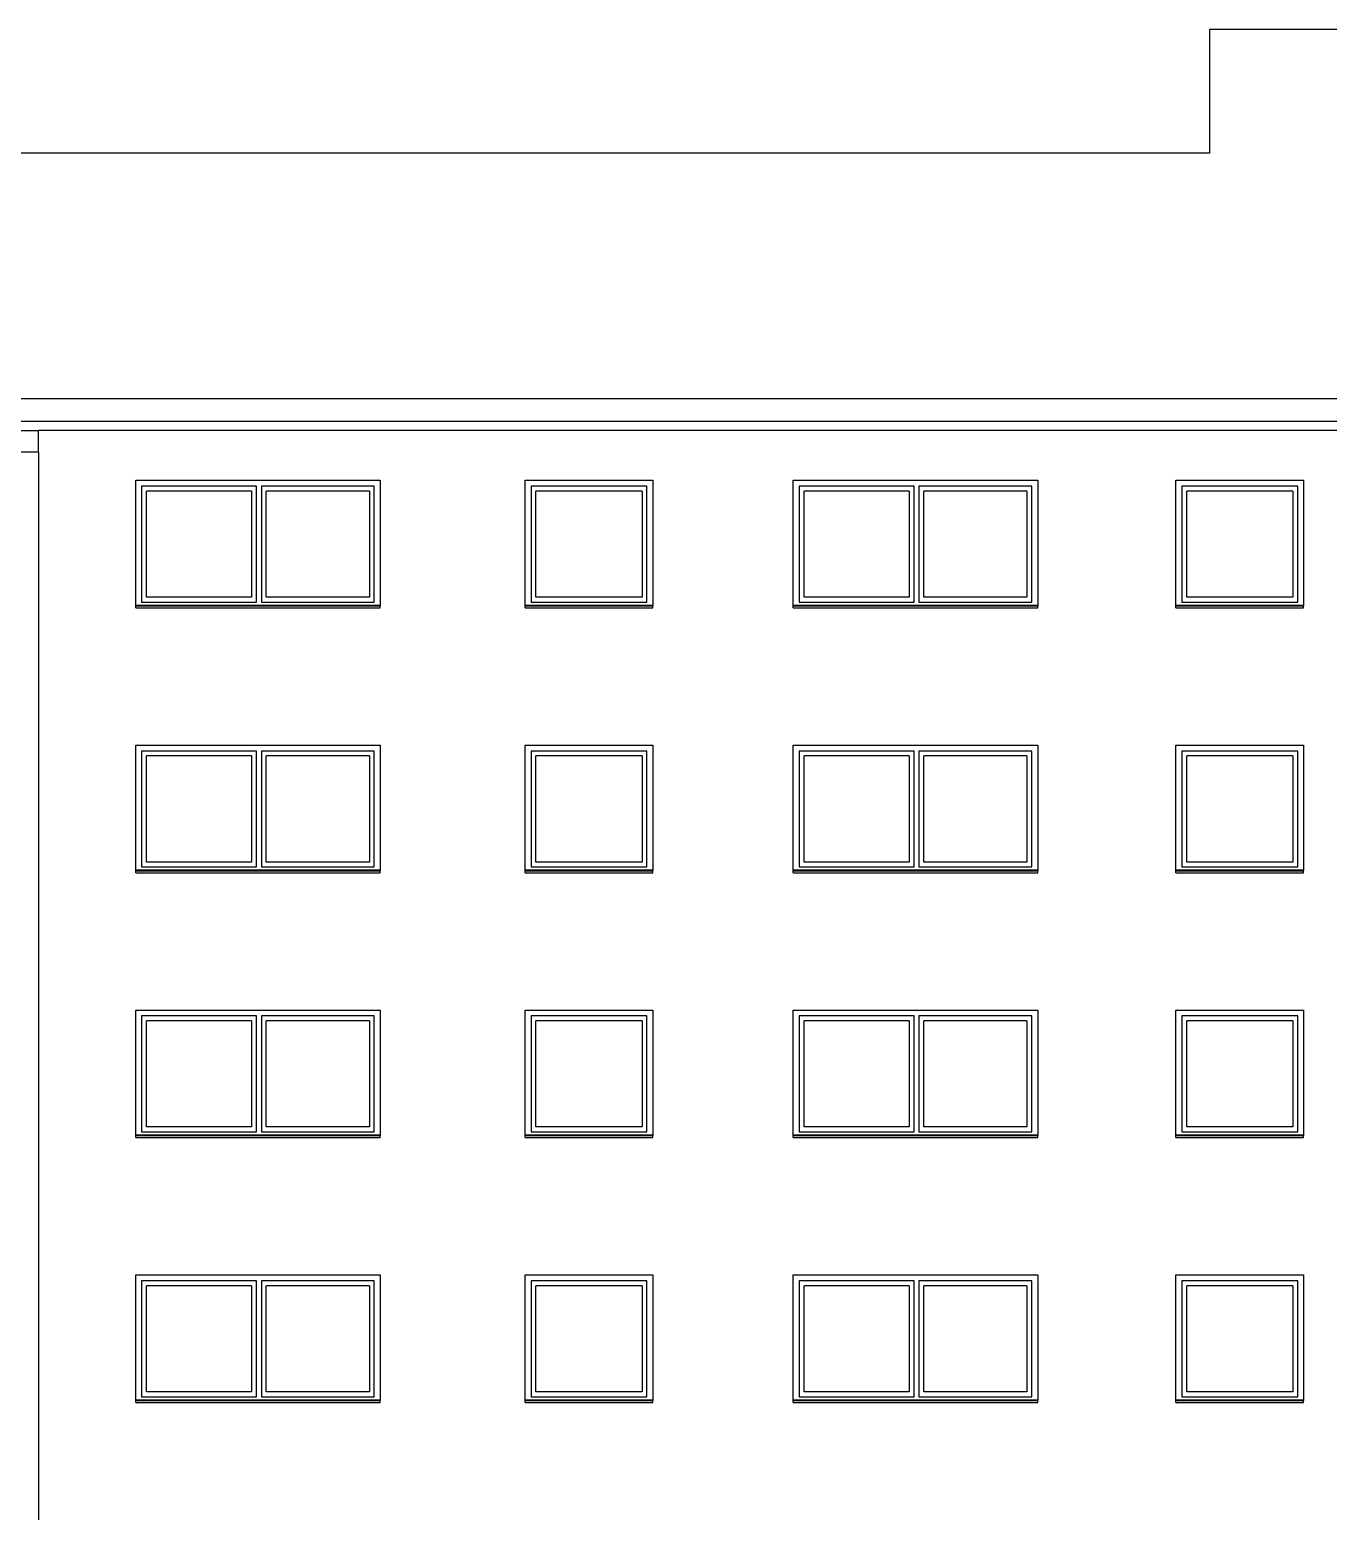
# Model space of a CAD drawing. Header units: millimetres. Extents: x 48 to 4070, y 10 to 629.
# Drawn here: x 2590 to 2856.8, y 324.8 to 629.1 of the extents above; entities that cross this region are included whole.
import ezdxf
from ezdxf.xclip import XClip

# ---------------------------------------------------------------- set-up
doc = ezdxf.new("R2010")
doc.units = ezdxf.units.MM
doc.header["$MEASUREMENT"] = 0
doc.header["$XCLIPFRAME"] = 0
for name, color, linetype in [('A--------P-', 7, 'Continuous'), ('A-01SC-----Ytterväggar2', 7, 'Continuous'), ('A1', 1, 'Continuous')]:
    doc.layers.add(name, color=color, linetype=linetype)

# ---------------------------------------------------------------- blocks, each defined once
blk = doc.blocks.new('Drawing_3_3', base_point=(3616.51, 55.57))
at = {"layer": 'A-01SC-----Ytterväggar2'}
for p, q in [((2591.78, 542.37), (2588.18, 542.37)), ((2591.78, 542.37), (2591.78, 492.37)), ((2591.78, 492.37), (2591.78, 437.97)), ((2591.78, 437.97), (2591.78, 383.57)), ((2591.78, 383.57), (2591.78, 329.17)), ((2591.78, 329.17), (2591.78, 274.77))]:
    blk.add_line(p, q, dxfattribs=at)
at = {"layer": 'A1'}
for p, q in [((2949.14, 629.12), (2832.34, 629.12)), ((2832.34, 629.12), (2832.34, 603.74)), ((2832.34, 603.74), (2436.74, 603.74)), ((2077.78, 553.35), (3620.58, 553.35)), ((3608.98, 548.65), (2084.98, 548.65)), ((2528.58, 546.77), (2591.78, 546.77)), ((2591.78, 542.37), (2591.78, 546.77)), ((2875.78, 546.77), (2591.78, 546.77)), ((2611.78, 536.57), (2661.98, 536.57)), ((2611.78, 510.82), (2611.78, 536.57)), ((2661.98, 536.57), (2661.98, 510.82)), ((2691.78, 510.82), (2691.78, 536.57)), ((2691.78, 536.57), (2717.98, 536.57)), ((2717.98, 536.57), (2717.98, 510.82)), ((2746.85, 536.57), (2797.05, 536.57)), ((2746.85, 510.82), (2746.85, 536.57)), ((2797.05, 536.57), (2797.05, 510.82)), ((2825.45, 510.82), (2825.45, 536.57)), ((2825.45, 536.57), (2851.65, 536.57)), ((2851.65, 536.57), (2851.65, 510.82)), ((2612.98, 535.37), (2612.98, 511.57)), ((2636.58, 535.37), (2612.98, 535.37)), ((2613.98, 512.57), (2613.98, 534.37)), ((2635.58, 534.37), (2613.98, 534.37)), ((2635.58, 534.37), (2635.58, 512.57)), ((2636.58, 511.57), (2636.58, 535.37)), ((2637.58, 535.37), (2637.58, 511.57)), ((2660.78, 535.37), (2637.58, 535.37)), ((2638.58, 512.57), (2638.58, 534.37)), ((2659.78, 534.37), (2638.58, 534.37)), ((2659.78, 534.37), (2659.78, 512.57)), ((2660.78, 511.57), (2660.78, 535.37)), ((2692.98, 535.37), (2692.98, 511.57)), ((2716.78, 535.37), (2692.98, 535.37)), ((2693.98, 512.57), (2693.98, 534.37)), ((2715.78, 534.37), (2693.98, 534.37)), ((2715.78, 534.37), (2715.78, 512.57)), ((2716.78, 511.57), (2716.78, 535.37)), ((2748.05, 535.37), (2748.05, 511.57)), ((2771.65, 535.37), (2748.05, 535.37)), ((2749.05, 512.57), (2749.05, 534.37)), ((2770.65, 534.37), (2749.05, 534.37)), ((2770.65, 534.37), (2770.65, 512.57)), ((2771.65, 511.57), (2771.65, 535.37)), ((2772.65, 535.37), (2772.65, 511.57)), ((2795.85, 535.37), (2772.65, 535.37)), ((2773.65, 512.57), (2773.65, 534.37)), ((2794.85, 534.37), (2773.65, 534.37)), ((2794.85, 534.37), (2794.85, 512.57)), ((2795.85, 511.57), (2795.85, 535.37)), ((2826.65, 535.37), (2826.65, 511.57)), ((2850.45, 535.37), (2826.65, 535.37)), ((2827.65, 512.57), (2827.65, 534.37)), ((2849.45, 534.37), (2827.65, 534.37)), ((2849.45, 534.37), (2849.45, 512.57)), ((2850.45, 511.57), (2850.45, 535.37)), ((2612.98, 511.57), (2636.58, 511.57)), ((2635.58, 512.57), (2613.98, 512.57)), ((2637.58, 511.57), (2660.78, 511.57)), ((2659.78, 512.57), (2638.58, 512.57)), ((2692.98, 511.57), (2716.78, 511.57)), ((2715.78, 512.57), (2693.98, 512.57)), ((2748.05, 511.57), (2771.65, 511.57)), ((2770.65, 512.57), (2749.05, 512.57)), ((2772.65, 511.57), (2795.85, 511.57)), ((2794.85, 512.57), (2773.65, 512.57)), ((2826.65, 511.57), (2850.45, 511.57)), ((2849.45, 512.57), (2827.65, 512.57)), ((2661.98, 510.87), (2611.78, 510.87)), ((2611.78, 510.82), (2611.78, 510.79)), ((2611.78, 510.79), (2661.98, 510.79)), ((2611.78, 510.37), (2611.78, 510.79)), ((2611.78, 510.37), (2661.98, 510.37)), ((2661.98, 510.79), (2661.98, 510.82)), ((2661.98, 510.37), (2661.98, 510.79)), ((2717.98, 510.87), (2691.78, 510.87)), ((2691.78, 510.82), (2691.78, 510.79)), ((2691.78, 510.79), (2717.98, 510.79)), ((2691.78, 510.37), (2691.78, 510.79)), ((2691.78, 510.37), (2717.98, 510.37)), ((2717.98, 510.79), (2717.98, 510.82)), ((2717.98, 510.37), (2717.98, 510.79)), ((2797.05, 510.87), (2746.85, 510.87)), ((2746.85, 510.82), (2746.85, 510.79)), ((2746.85, 510.79), (2797.05, 510.79)), ((2746.85, 510.37), (2746.85, 510.79)), ((2746.85, 510.37), (2797.05, 510.37)), ((2797.05, 510.79), (2797.05, 510.82)), ((2797.05, 510.37), (2797.05, 510.79)), ((2851.65, 510.87), (2825.45, 510.87)), ((2825.45, 510.82), (2825.45, 510.79)), ((2825.45, 510.79), (2851.65, 510.79)), ((2825.45, 510.37), (2825.45, 510.79)), ((2825.45, 510.37), (2851.65, 510.37)), ((2851.65, 510.79), (2851.65, 510.82)), ((2851.65, 510.37), (2851.65, 510.79)), ((2611.78, 482.17), (2661.98, 482.17)), ((2611.78, 456.42), (2611.78, 482.17)), ((2612.98, 480.97), (2612.98, 457.17)), ((2636.58, 480.97), (2612.98, 480.97)), ((2636.58, 457.17), (2636.58, 480.97)), ((2637.58, 480.97), (2637.58, 457.17)), ((2660.78, 480.97), (2637.58, 480.97)), ((2660.78, 457.17), (2660.78, 480.97)), ((2661.98, 482.17), (2661.98, 456.42)), ((2691.78, 456.42), (2691.78, 482.17)), ((2691.78, 482.17), (2717.98, 482.17)), ((2692.98, 480.97), (2692.98, 457.17)), ((2716.78, 480.97), (2692.98, 480.97)), ((2716.78, 457.17), (2716.78, 480.97)), ((2717.98, 482.17), (2717.98, 456.42)), ((2746.85, 482.17), (2797.05, 482.17)), ((2746.85, 456.42), (2746.85, 482.17)), ((2748.05, 480.97), (2748.05, 457.17)), ((2771.65, 480.97), (2748.05, 480.97)), ((2771.65, 457.17), (2771.65, 480.97)), ((2772.65, 480.97), (2772.65, 457.17)), ((2795.85, 480.97), (2772.65, 480.97)), ((2795.85, 457.17), (2795.85, 480.97)), ((2797.05, 482.17), (2797.05, 456.42)), ((2825.45, 456.42), (2825.45, 482.17)), ((2825.45, 482.17), (2851.65, 482.17)), ((2826.65, 480.97), (2826.65, 457.17)), ((2850.45, 480.97), (2826.65, 480.97)), ((2850.45, 457.17), (2850.45, 480.97)), ((2851.65, 482.17), (2851.65, 456.42)), ((2613.98, 458.17), (2613.98, 479.97)), ((2635.58, 479.97), (2613.98, 479.97)), ((2635.58, 479.97), (2635.58, 458.17)), ((2638.58, 458.17), (2638.58, 479.97)), ((2659.78, 479.97), (2638.58, 479.97)), ((2659.78, 479.97), (2659.78, 458.17)), ((2693.98, 458.17), (2693.98, 479.97)), ((2715.78, 479.97), (2693.98, 479.97)), ((2715.78, 479.97), (2715.78, 458.17)), ((2749.05, 458.17), (2749.05, 479.97)), ((2770.65, 479.97), (2749.05, 479.97)), ((2770.65, 479.97), (2770.65, 458.17)), ((2773.65, 458.17), (2773.65, 479.97)), ((2794.85, 479.97), (2773.65, 479.97)), ((2794.85, 479.97), (2794.85, 458.17)), ((2827.65, 458.17), (2827.65, 479.97)), ((2849.45, 479.97), (2827.65, 479.97)), ((2849.45, 479.97), (2849.45, 458.17)), ((2661.98, 456.47), (2611.78, 456.47)), ((2612.98, 457.17), (2636.58, 457.17)), ((2635.58, 458.17), (2613.98, 458.17)), ((2637.58, 457.17), (2660.78, 457.17)), ((2659.78, 458.17), (2638.58, 458.17)), ((2717.98, 456.47), (2691.78, 456.47)), ((2692.98, 457.17), (2716.78, 457.17)), ((2715.78, 458.17), (2693.98, 458.17)), ((2797.05, 456.47), (2746.85, 456.47)), ((2748.05, 457.17), (2771.65, 457.17)), ((2770.65, 458.17), (2749.05, 458.17)), ((2772.65, 457.17), (2795.85, 457.17)), ((2794.85, 458.17), (2773.65, 458.17)), ((2851.65, 456.47), (2825.45, 456.47)), ((2826.65, 457.17), (2850.45, 457.17)), ((2849.45, 458.17), (2827.65, 458.17)), ((2611.78, 456.42), (2611.78, 456.39)), ((2611.78, 456.39), (2661.98, 456.39)), ((2611.78, 455.97), (2611.78, 456.39)), ((2611.78, 455.97), (2661.98, 455.97)), ((2661.98, 456.39), (2661.98, 456.42)), ((2661.98, 455.97), (2661.98, 456.39)), ((2691.78, 456.42), (2691.78, 456.39)), ((2691.78, 456.39), (2717.98, 456.39)), ((2691.78, 455.97), (2691.78, 456.39)), ((2691.78, 455.97), (2717.98, 455.97)), ((2717.98, 456.39), (2717.98, 456.42)), ((2717.98, 455.97), (2717.98, 456.39)), ((2746.85, 456.42), (2746.85, 456.39)), ((2746.85, 456.39), (2797.05, 456.39)), ((2746.85, 455.97), (2746.85, 456.39)), ((2746.85, 455.97), (2797.05, 455.97)), ((2797.05, 456.39), (2797.05, 456.42)), ((2797.05, 455.97), (2797.05, 456.39)), ((2825.45, 456.42), (2825.45, 456.39)), ((2825.45, 456.39), (2851.65, 456.39)), ((2825.45, 455.97), (2825.45, 456.39)), ((2825.45, 455.97), (2851.65, 455.97)), ((2851.65, 456.39), (2851.65, 456.42)), ((2851.65, 455.97), (2851.65, 456.39)), ((2611.78, 427.77), (2661.98, 427.77)), ((2611.78, 402.02), (2611.78, 427.77)), ((2612.98, 426.57), (2612.98, 402.77)), ((2636.58, 426.57), (2612.98, 426.57)), ((2636.58, 402.77), (2636.58, 426.57)), ((2637.58, 426.57), (2637.58, 402.77)), ((2660.78, 426.57), (2637.58, 426.57)), ((2660.78, 402.77), (2660.78, 426.57)), ((2661.98, 427.77), (2661.98, 402.02)), ((2691.78, 402.02), (2691.78, 427.77)), ((2691.78, 427.77), (2717.98, 427.77)), ((2692.98, 426.57), (2692.98, 402.77)), ((2716.78, 426.57), (2692.98, 426.57)), ((2716.78, 402.77), (2716.78, 426.57)), ((2717.98, 427.77), (2717.98, 402.02)), ((2746.85, 427.77), (2797.05, 427.77)), ((2746.85, 402.02), (2746.85, 427.77)), ((2748.05, 426.57), (2748.05, 402.77)), ((2771.65, 426.57), (2748.05, 426.57)), ((2771.65, 402.77), (2771.65, 426.57)), ((2772.65, 426.57), (2772.65, 402.77)), ((2795.85, 426.57), (2772.65, 426.57)), ((2795.85, 402.77), (2795.85, 426.57)), ((2797.05, 427.77), (2797.05, 402.02)), ((2825.45, 402.02), (2825.45, 427.77)), ((2825.45, 427.77), (2851.65, 427.77)), ((2826.65, 426.57), (2826.65, 402.77)), ((2850.45, 426.57), (2826.65, 426.57)), ((2850.45, 402.77), (2850.45, 426.57)), ((2851.65, 427.77), (2851.65, 402.02)), ((2613.98, 403.77), (2613.98, 425.57)), ((2635.58, 425.57), (2613.98, 425.57)), ((2635.58, 425.57), (2635.58, 403.77)), ((2638.58, 403.77), (2638.58, 425.57)), ((2659.78, 425.57), (2638.58, 425.57)), ((2659.78, 425.57), (2659.78, 403.77)), ((2693.98, 403.77), (2693.98, 425.57)), ((2715.78, 425.57), (2693.98, 425.57)), ((2715.78, 425.57), (2715.78, 403.77)), ((2749.05, 403.77), (2749.05, 425.57)), ((2770.65, 425.57), (2749.05, 425.57)), ((2770.65, 425.57), (2770.65, 403.77)), ((2773.65, 403.77), (2773.65, 425.57)), ((2794.85, 425.57), (2773.65, 425.57)), ((2794.85, 425.57), (2794.85, 403.77)), ((2827.65, 403.77), (2827.65, 425.57)), ((2849.45, 425.57), (2827.65, 425.57)), ((2849.45, 425.57), (2849.45, 403.77)), ((2661.98, 402.07), (2611.78, 402.07)), ((2611.78, 402.02), (2611.78, 401.99)), ((2611.78, 401.99), (2661.98, 401.99)), ((2611.78, 401.57), (2611.78, 401.99)), ((2612.98, 402.77), (2636.58, 402.77)), ((2635.58, 403.77), (2613.98, 403.77)), ((2637.58, 402.77), (2660.78, 402.77)), ((2659.78, 403.77), (2638.58, 403.77)), ((2661.98, 401.99), (2661.98, 402.02)), ((2661.98, 401.57), (2661.98, 401.99)), ((2717.98, 402.07), (2691.78, 402.07)), ((2691.78, 402.02), (2691.78, 401.99)), ((2691.78, 401.99), (2717.98, 401.99)), ((2691.78, 401.57), (2691.78, 401.99)), ((2692.98, 402.77), (2716.78, 402.77)), ((2715.78, 403.77), (2693.98, 403.77)), ((2717.98, 401.99), (2717.98, 402.02)), ((2717.98, 401.57), (2717.98, 401.99)), ((2797.05, 402.07), (2746.85, 402.07)), ((2746.85, 402.02), (2746.85, 401.99)), ((2746.85, 401.99), (2797.05, 401.99)), ((2746.85, 401.57), (2746.85, 401.99)), ((2748.05, 402.77), (2771.65, 402.77)), ((2770.65, 403.77), (2749.05, 403.77)), ((2772.65, 402.77), (2795.85, 402.77)), ((2794.85, 403.77), (2773.65, 403.77)), ((2797.05, 401.99), (2797.05, 402.02)), ((2797.05, 401.57), (2797.05, 401.99)), ((2851.65, 402.07), (2825.45, 402.07)), ((2825.45, 402.02), (2825.45, 401.99)), ((2825.45, 401.99), (2851.65, 401.99)), ((2825.45, 401.57), (2825.45, 401.99)), ((2826.65, 402.77), (2850.45, 402.77)), ((2849.45, 403.77), (2827.65, 403.77)), ((2851.65, 401.99), (2851.65, 402.02)), ((2851.65, 401.57), (2851.65, 401.99)), ((2611.78, 401.57), (2661.98, 401.57)), ((2691.78, 401.57), (2717.98, 401.57)), ((2746.85, 401.57), (2797.05, 401.57)), ((2825.45, 401.57), (2851.65, 401.57)), ((2611.78, 373.37), (2661.98, 373.37)), ((2611.78, 347.62), (2611.78, 373.37)), ((2612.98, 372.17), (2612.98, 348.37)), ((2636.58, 372.17), (2612.98, 372.17)), ((2636.58, 348.37), (2636.58, 372.17)), ((2637.58, 372.17), (2637.58, 348.37)), ((2660.78, 372.17), (2637.58, 372.17)), ((2660.78, 348.37), (2660.78, 372.17)), ((2661.98, 373.37), (2661.98, 347.62)), ((2691.78, 347.62), (2691.78, 373.37)), ((2691.78, 373.37), (2717.98, 373.37)), ((2692.98, 372.17), (2692.98, 348.37)), ((2716.78, 372.17), (2692.98, 372.17)), ((2716.78, 348.37), (2716.78, 372.17)), ((2717.98, 373.37), (2717.98, 347.62)), ((2746.85, 373.37), (2797.05, 373.37)), ((2746.85, 347.62), (2746.85, 373.37)), ((2748.05, 372.17), (2748.05, 348.37)), ((2771.65, 372.17), (2748.05, 372.17)), ((2771.65, 348.37), (2771.65, 372.17)), ((2772.65, 372.17), (2772.65, 348.37)), ((2795.85, 372.17), (2772.65, 372.17)), ((2795.85, 348.37), (2795.85, 372.17)), ((2797.05, 373.37), (2797.05, 347.62)), ((2825.45, 347.62), (2825.45, 373.37)), ((2825.45, 373.37), (2851.65, 373.37)), ((2826.65, 372.17), (2826.65, 348.37)), ((2850.45, 372.17), (2826.65, 372.17)), ((2850.45, 348.37), (2850.45, 372.17)), ((2851.65, 373.37), (2851.65, 347.62)), ((2613.98, 349.37), (2613.98, 371.17)), ((2635.58, 371.17), (2613.98, 371.17)), ((2635.58, 371.17), (2635.58, 349.37)), ((2638.58, 349.37), (2638.58, 371.17)), ((2659.78, 371.17), (2638.58, 371.17)), ((2659.78, 371.17), (2659.78, 349.37)), ((2693.98, 349.37), (2693.98, 371.17)), ((2715.78, 371.17), (2693.98, 371.17)), ((2715.78, 371.17), (2715.78, 349.37)), ((2749.05, 349.37), (2749.05, 371.17)), ((2770.65, 371.17), (2749.05, 371.17)), ((2770.65, 371.17), (2770.65, 349.37)), ((2773.65, 349.37), (2773.65, 371.17)), ((2794.85, 371.17), (2773.65, 371.17)), ((2794.85, 371.17), (2794.85, 349.37)), ((2827.65, 349.37), (2827.65, 371.17)), ((2849.45, 371.17), (2827.65, 371.17)), ((2849.45, 371.17), (2849.45, 349.37)), ((2661.98, 347.67), (2611.78, 347.67)), ((2611.78, 347.62), (2611.78, 347.59)), ((2611.78, 347.59), (2661.98, 347.59)), ((2611.78, 347.17), (2611.78, 347.59)), ((2611.78, 347.17), (2661.98, 347.17)), ((2612.98, 348.37), (2636.58, 348.37)), ((2635.58, 349.37), (2613.98, 349.37)), ((2637.58, 348.37), (2660.78, 348.37)), ((2659.78, 349.37), (2638.58, 349.37)), ((2661.98, 347.59), (2661.98, 347.62)), ((2661.98, 347.17), (2661.98, 347.59)), ((2717.98, 347.67), (2691.78, 347.67)), ((2691.78, 347.62), (2691.78, 347.59)), ((2691.78, 347.59), (2717.98, 347.59)), ((2691.78, 347.17), (2691.78, 347.59)), ((2691.78, 347.17), (2717.98, 347.17)), ((2692.98, 348.37), (2716.78, 348.37)), ((2715.78, 349.37), (2693.98, 349.37)), ((2717.98, 347.59), (2717.98, 347.62)), ((2717.98, 347.17), (2717.98, 347.59)), ((2797.05, 347.67), (2746.85, 347.67)), ((2746.85, 347.62), (2746.85, 347.59)), ((2746.85, 347.59), (2797.05, 347.59)), ((2746.85, 347.17), (2746.85, 347.59)), ((2746.85, 347.17), (2797.05, 347.17)), ((2748.05, 348.37), (2771.65, 348.37)), ((2770.65, 349.37), (2749.05, 349.37)), ((2772.65, 348.37), (2795.85, 348.37)), ((2794.85, 349.37), (2773.65, 349.37)), ((2797.05, 347.59), (2797.05, 347.62)), ((2797.05, 347.17), (2797.05, 347.59)), ((2851.65, 347.67), (2825.45, 347.67)), ((2825.45, 347.62), (2825.45, 347.59)), ((2825.45, 347.59), (2851.65, 347.59)), ((2825.45, 347.17), (2825.45, 347.59)), ((2825.45, 347.17), (2851.65, 347.17)), ((2826.65, 348.37), (2850.45, 348.37)), ((2849.45, 349.37), (2827.65, 349.37)), ((2851.65, 347.59), (2851.65, 347.62)), ((2851.65, 347.17), (2851.65, 347.59))]:
    blk.add_line(p, q, dxfattribs=at)

msp = doc.modelspace()

# ---------------------------------------------------------------- block references
at = {"layer": 'A--------P-'}
ref = msp.add_blockref('Drawing_3_3', (3616.51, 55.57), dxfattribs=at)
XClip(ref).set_block_clipping_path([(2073.1828073642, 30.3893906688), (3620.7828073642, 629.1207956122)])

doc.saveas('drawing.dxf')
